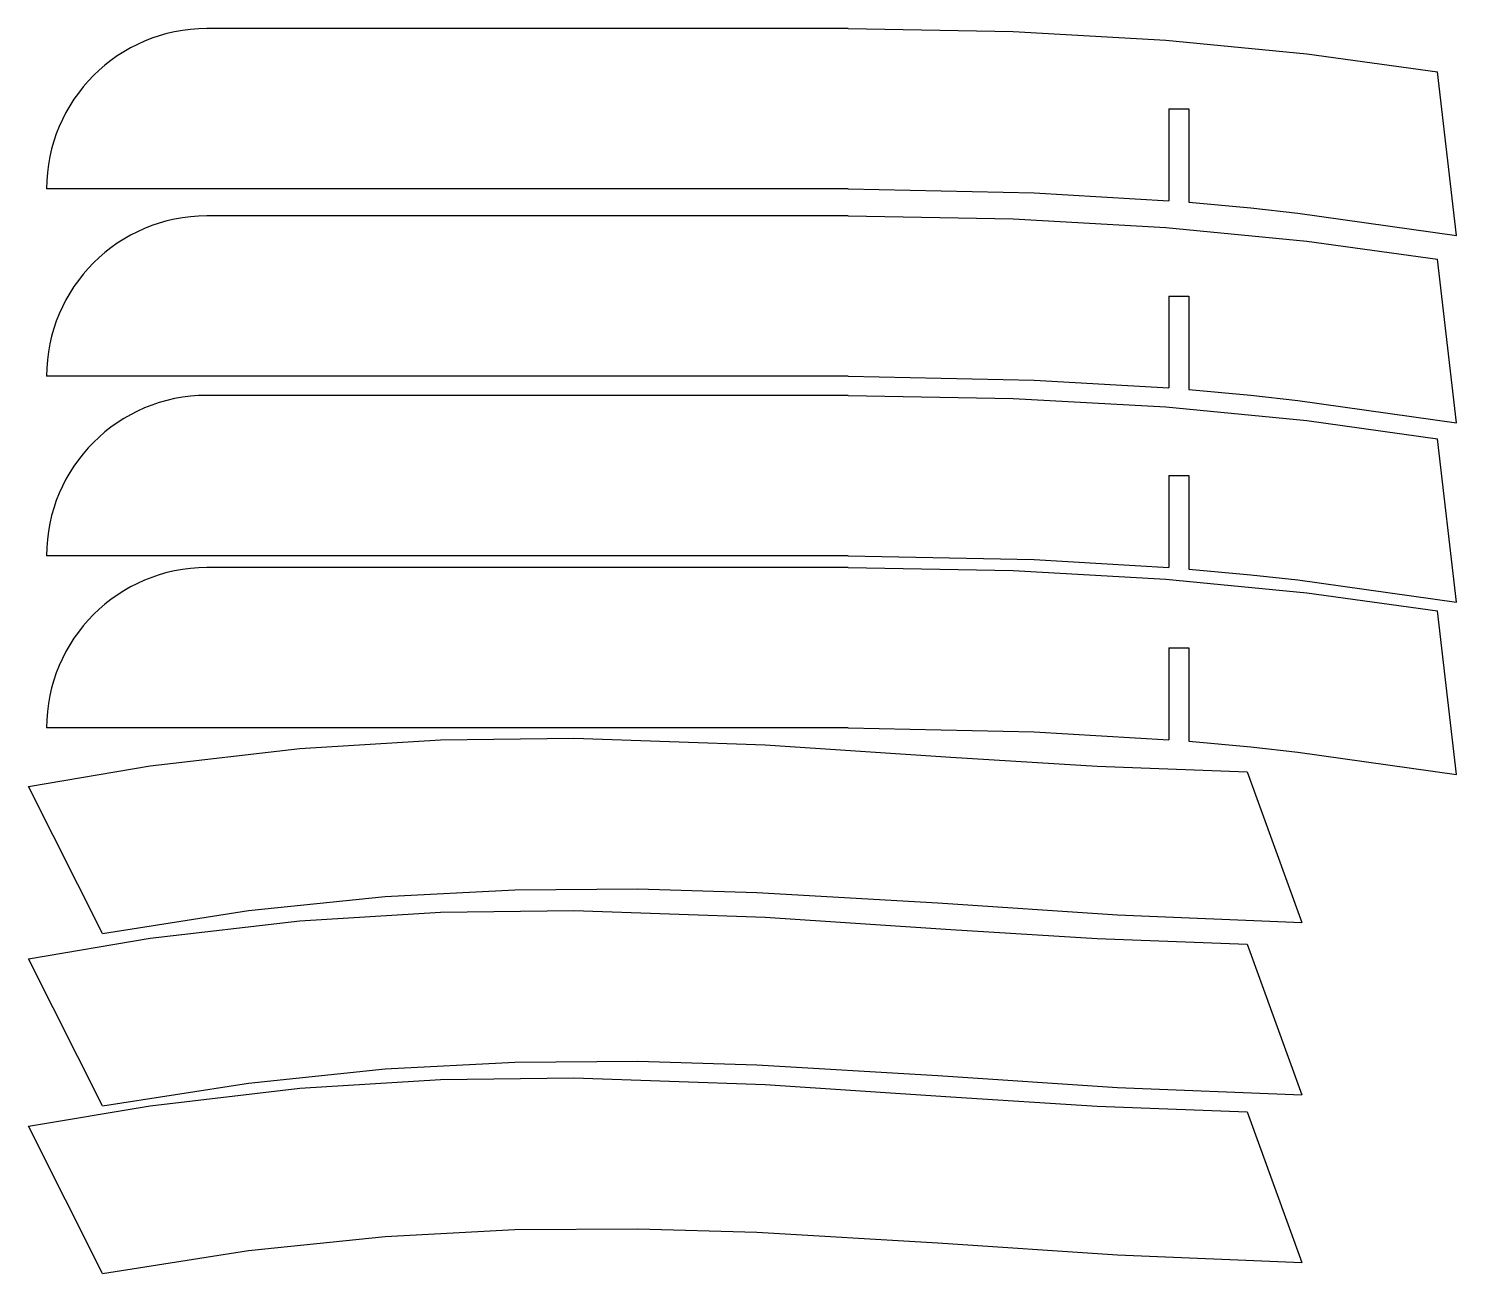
# Model space of a CAD drawing. Extents: x -45.6 to -27.8, y -5.4 to 10.1.
import ezdxf

# ---------------------------------------------------------------- set-up
doc = ezdxf.new("R2010")
doc.units = 0
doc.header["$MEASUREMENT"] = 0
doc.layers.add('MODELSKETCH_VISIBLE', color=7, linetype='CONTINUOUS')

msp = doc.modelspace()

# ---------------------------------------------------------------- linework, layer by layer
at = {"layer": 'MODELSKETCH_VISIBLE'}
for p, q in [((-35.34, 10.08), (-43.34, 10.08)), ((-35.34, 10.08), (-33.281, 10.044)), ((-33.281, 10.044), (-31.379, 9.937)), ((-31.379, 9.937), (-29.619, 9.767)), ((-29.619, 9.767), (-27.989, 9.54)), ((-27.752, 7.501), (-27.989, 9.54)), ((-31.34, 9.08), (-31.34, 7.934)), ((-31.34, 9.08), (-31.09, 9.08)), ((-31.09, 9.08), (-31.09, 7.914)), ((-35.34, 8.08), (-45.34, 8.08)), ((-35.34, 8.08), (-33.021, 8.033)), ((-33.021, 8.033), (-31.34, 7.934)), ((-31.09, 7.914), (-30.318, 7.844)), ((-30.318, 7.844), (-29.73, 7.78)), ((-35.34, 7.744), (-43.34, 7.744)), ((-35.34, 7.744), (-33.281, 7.707)), ((-33.281, 7.707), (-31.379, 7.601)), ((-29.73, 7.78), (-27.752, 7.501)), ((-31.379, 7.601), (-29.619, 7.431)), ((-29.619, 7.431), (-27.989, 7.203)), ((-27.752, 5.164), (-27.989, 7.203)), ((-31.34, 6.744), (-31.09, 6.744)), ((-31.34, 6.744), (-31.34, 5.598)), ((-31.09, 6.744), (-31.09, 5.578)), ((-35.34, 5.744), (-45.34, 5.744)), ((-35.34, 5.744), (-33.021, 5.697)), ((-33.021, 5.697), (-31.34, 5.598)), ((-31.09, 5.578), (-30.318, 5.507)), ((-35.34, 5.506), (-43.34, 5.506)), ((-35.34, 5.506), (-33.281, 5.469)), ((-33.281, 5.469), (-31.379, 5.363)), ((-31.379, 5.363), (-29.619, 5.193)), ((-30.318, 5.507), (-29.73, 5.444)), ((-29.73, 5.444), (-27.752, 5.164)), ((-29.619, 5.193), (-27.989, 4.966)), ((-27.752, 2.927), (-27.989, 4.966)), ((-31.34, 4.506), (-31.34, 3.36)), ((-31.34, 4.506), (-31.09, 4.506)), ((-31.09, 4.506), (-31.09, 3.34)), ((-35.34, 3.506), (-45.34, 3.506)), ((-35.34, 3.506), (-33.021, 3.459)), ((-33.021, 3.459), (-31.34, 3.36)), ((-35.34, 3.358), (-43.34, 3.358)), ((-35.34, 3.358), (-33.281, 3.322)), ((-33.281, 3.322), (-31.379, 3.215)), ((-31.379, 3.215), (-29.619, 3.045)), ((-31.09, 3.34), (-30.318, 3.27)), ((-30.318, 3.27), (-29.73, 3.206)), ((-29.73, 3.206), (-27.752, 2.927)), ((-29.619, 3.045), (-27.989, 2.818)), ((-27.752, 0.779), (-27.989, 2.818)), ((-31.34, 2.358), (-31.09, 2.358)), ((-31.34, 2.358), (-31.34, 1.212)), ((-31.09, 2.358), (-31.09, 1.192)), ((-35.34, 1.358), (-45.34, 1.358)), ((-35.34, 1.358), (-33.021, 1.311)), ((-33.021, 1.311), (-31.34, 1.212)), ((-44.047, 0.885), (-42.179, 1.103)), ((-42.179, 1.103), (-40.426, 1.211)), ((-40.426, 1.211), (-38.764, 1.232)), ((-38.764, 1.232), (-36.376, 1.148)), ((-36.376, 1.148), (-34.059, 0.996)), ((-31.09, 1.192), (-30.318, 1.122)), ((-30.318, 1.122), (-29.73, 1.058)), ((-34.059, 0.996), (-32.234, 0.881)), ((-29.73, 1.058), (-27.752, 0.779)), ((-45.565, 0.629), (-44.047, 0.885)), ((-32.234, 0.881), (-30.363, 0.81)), ((-30.363, 0.81), (-29.679, -1.069)), ((-44.644, -1.206), (-45.565, 0.629)), ((-41.114, -0.745), (-39.5, -0.66)), ((-39.5, -0.66), (-37.963, -0.649)), ((-37.963, -0.649), (-36.481, -0.692)), ((-36.481, -0.692), (-34.221, -0.824)), ((-42.822, -0.92), (-41.114, -0.745)), ((-34.221, -0.824), (-31.979, -0.974)), ((-44.644, -1.206), (-42.822, -0.92)), ((-44.047, -1.265), (-42.179, -1.046)), ((-42.179, -1.046), (-40.426, -0.938)), ((-40.426, -0.938), (-38.764, -0.918)), ((-38.764, -0.918), (-36.376, -1.001)), ((-36.376, -1.001), (-34.059, -1.153)), ((-31.979, -0.974), (-29.679, -1.069)), ((-34.059, -1.153), (-32.234, -1.269)), ((-45.565, -1.521), (-44.047, -1.265)), ((-32.234, -1.269), (-30.363, -1.339)), ((-30.363, -1.339), (-29.679, -3.219)), ((-44.644, -3.356), (-45.565, -1.521)), ((-41.114, -2.894), (-39.5, -2.81)), ((-39.5, -2.81), (-37.963, -2.798)), ((-37.963, -2.798), (-36.481, -2.841)), ((-36.481, -2.841), (-34.221, -2.974)), ((-42.822, -3.07), (-41.114, -2.894)), ((-42.179, -3.135), (-40.426, -3.027)), ((-40.426, -3.027), (-38.764, -3.006)), ((-38.764, -3.006), (-36.376, -3.09)), ((-34.221, -2.974), (-31.979, -3.124)), ((-44.644, -3.356), (-42.822, -3.07)), ((-44.047, -3.354), (-42.179, -3.135)), ((-36.376, -3.09), (-34.059, -3.242)), ((-31.979, -3.124), (-29.679, -3.219)), ((-45.565, -3.609), (-44.047, -3.354)), ((-34.059, -3.242), (-32.234, -3.357)), ((-32.234, -3.357), (-30.363, -3.428)), ((-30.363, -3.428), (-29.679, -5.307)), ((-44.644, -5.444), (-45.565, -3.609)), ((-42.822, -5.159), (-41.114, -4.983)), ((-41.114, -4.983), (-39.5, -4.898)), ((-39.5, -4.898), (-37.963, -4.887)), ((-37.963, -4.887), (-36.481, -4.93)), ((-36.481, -4.93), (-34.221, -5.063)), ((-44.644, -5.444), (-42.822, -5.159)), ((-34.221, -5.063), (-31.979, -5.212)), ((-31.979, -5.212), (-29.679, -5.307))]:
    msp.add_line(p, q, dxfattribs=at)
for centre in [(-43.34, 8.08), (-43.34, 5.744), (-43.34, 3.506), (-43.34, 1.358)]:
    msp.add_arc(centre, 2, 90, 180, dxfattribs=at)

doc.saveas('drawing.dxf')
